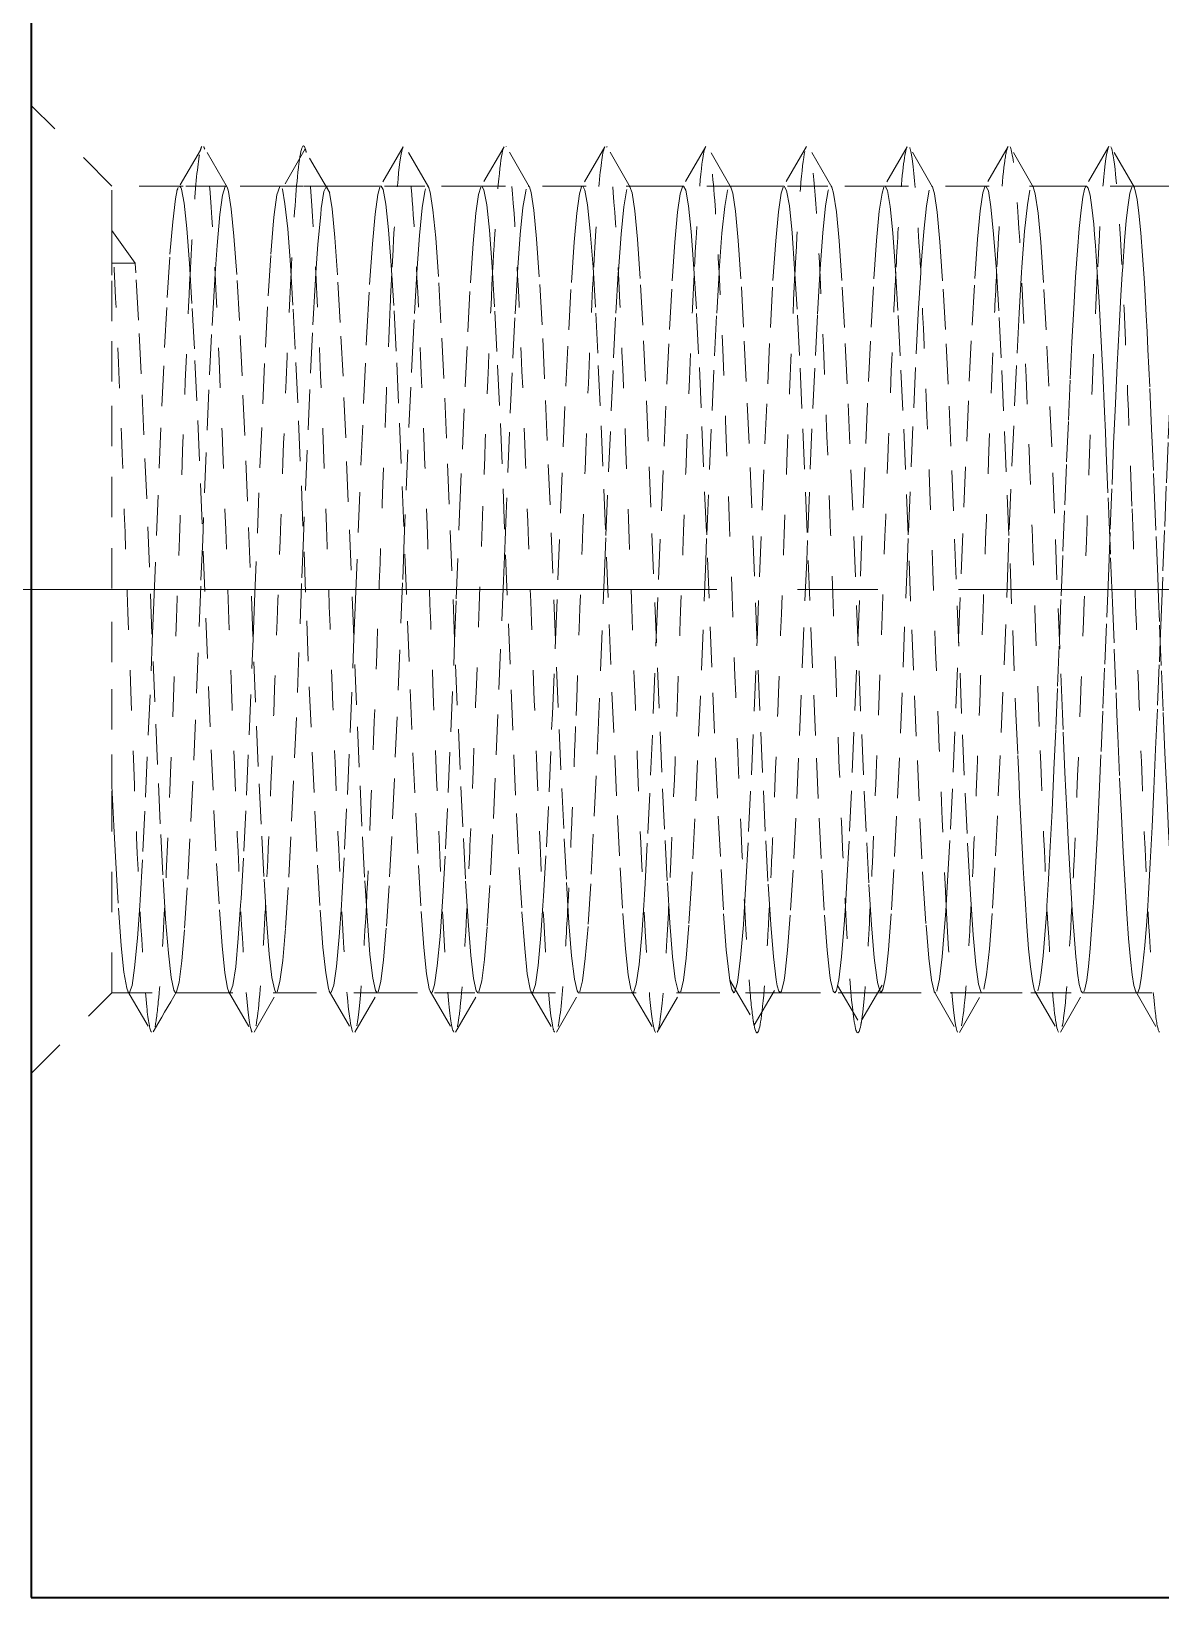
# Model space of a CAD drawing. Header units: millimetres. Extents: x -742 to 742, y -525 to 525.
# Drawn here: x -429.25 to -401.23, y -169.34 to -130.5 of the extents above; entities that cross this region are included whole.
import ezdxf

# ---------------------------------------------------------------- set-up
doc = ezdxf.new("R2010")
doc.units = ezdxf.units.MM
doc.linetypes.add('点画线', pattern=[18, 12, -2, 2, -2])
doc.linetypes.add('虚线', pattern=[2, 1, -1])
doc.layers.get('0').update_dxf_attribs({"lineweight": 35})
for name, color, linetype, lineweight in [('中心线层', 1, '点画线', 18), ('粗实线层', 7, 'Continuous', 35), ('虚线层', 6, '虚线', 18)]:
    doc.layers.add(name, color=color, linetype=linetype, lineweight=lineweight)

# ---------------------------------------------------------------- blocks, each defined once
blk = doc.blocks.new('*X9')
for p, q in [((-834.125, 60), (-834.125, -70)), ((-834.125, -70), (-784.125, -70))]:
    blk.add_line(p, q)
at = {"layer": '虚线层', "color": 7}
for p, q in [((-832.125, -35), (-834.125, -33)), ((-832.125, -35), (-834.125, -33)), ((-830.451, -35), (-832.125, -35)), ((-830.357, -35), (-832.125, -35)), ((-832.125, -36.101), (-832.125, -35)), ((-829.294, -35), (-830.357, -35)), ((-829.294, -35), (-829.299, -35)), ((-827.949, -35), (-829.294, -35)), ((-827.666, -35), (-829.294, -35)), ((-827.384, -35), (-827.666, -35)), ((-802.367, -35), (-827.384, -35)), ((-825.451, -35), (-826.801, -35)), ((-822.952, -35), (-824.3, -35)), ((-820.449, -35), (-821.798, -35)), ((-817.95, -35), (-819.301, -35)), ((-815.452, -35), (-816.801, -35)), ((-812.95, -35), (-814.298, -35)), ((-810.449, -35), (-811.801, -35)), ((-807.952, -35), (-809.301, -35)), ((-805.451, -35), (-806.798, -35)), ((-831.548, -36.91), (-832.125, -36.101)), ((-832.125, -36.91), (-832.125, -36.101)), ((-832.125, -36.91), (-832.125, -37.21)), ((-831.548, -36.91), (-832.125, -36.91)), ((-832.125, -55), (-832.125, -49.869)), ((-834.125, -57), (-832.125, -55)), ((-834.125, -57), (-832.125, -55)), ((-832.125, -55), (-831.699, -55)), ((-832.125, -55), (-816.415, -55)), ((-830.551, -55), (-829.201, -55)), ((-828.049, -55), (-826.702, -55)), ((-825.549, -55), (-824.199, -55)), ((-823.051, -55), (-821.7, -55)), ((-820.55, -55), (-819.202, -55)), ((-818.048, -55), (-816.7, -55)), ((-816.415, -55), (-815.635, -55)), ((-815.635, -55), (-814.115, -55)), ((-815.551, -55), (-814.2, -55)), ((-814.115, -55), (-813.335, -55)), ((-813.335, -55), (-786.702, -55)), ((-813.051, -55), (-811.702, -55)), ((-810.548, -55), (-809.2, -55)), ((-808.05, -55), (-806.699, -55))]:
    blk.add_line(p, q, dxfattribs=at)
for points in [[(-829.93, -34.108), (-830.469, -35.037)], [(-829.266, -35.032), (-829.85, -34.023)], [(-827.329, -34.078), (-827.911, -35.076)], [(-826.723, -35.17), (-827.305, -34.172)], [(-824.904, -34.03), (-825.488, -35.039)], [(-824.267, -35.035), (-824.851, -34.025)], [(-822.401, -34.025), (-822.984, -35.034)], [(-821.767, -35.03), (-822.35, -34.021)], [(-819.901, -34.028), (-820.484, -35.038)], [(-819.271, -35.029), (-819.854, -34.019)], [(-817.396, -34.018), (-817.98, -35.028)], [(-816.764, -35.042), (-817.347, -34.032)], [(-814.901, -34.023), (-815.484, -35.032)], [(-814.266, -35.032), (-814.85, -34.023)], [(-812.403, -34.032), (-812.986, -35.042)], [(-811.77, -35.028), (-812.354, -34.018)], [(-809.896, -34.019), (-810.48, -35.029)], [(-809.266, -35.038), (-809.85, -34.028)], [(-807.4, -34.021), (-807.984, -35.03)], [(-806.766, -35.034), (-807.35, -34.025)], [(-831.125, -46.289), (-831.087, -45.326), (-831.023, -43.666), (-830.956, -41.997), (-830.887, -40.459), (-830.818, -39.007), (-830.754, -37.764), (-830.687, -36.693), (-830.619, -35.886), (-830.549, -35.318), (-830.505, -35.098)], [(-830.494, -35.08), (-830.513, -35.112)], [(-830.505, -35.098), (-830.484, -35.037)], [(-830.451, -35), (-830.419, -35.036), (-830.402, -35.079)], [(-830.402, -35.079), (-830.334, -35.423), (-830.264, -36.054), (-830.199, -36.918), (-830.134, -38.04), (-830.066, -39.325), (-829.996, -40.811), (-829.93, -42.373), (-829.864, -44.055), (-829.798, -45.717), (-829.728, -47.406), (-829.661, -48.98), (-829.595, -50.485), (-829.53, -51.795), (-829.46, -52.945), (-829.392, -53.841), (-829.325, -54.508), (-829.262, -54.89), (-829.229, -54.978)], [(-829.316, -35.008), (-829.386, -35.224), (-829.451, -35.708), (-829.517, -36.473), (-829.565, -37.17)], [(-829.248, -35.079), (-829.27, -35.025)], [(-828.049, -55), (-828.089, -54.947), (-828.159, -54.627), (-828.227, -54.046), (-828.294, -53.187), (-828.358, -52.122), (-828.426, -50.822), (-828.495, -49.395), (-828.564, -47.8), (-828.627, -46.172), (-828.694, -44.462), (-828.763, -42.816), (-828.832, -41.185), (-828.897, -39.707), (-828.963, -38.338), (-829.031, -37.195), (-829.101, -36.244), (-829.166, -35.565), (-829.232, -35.138), (-829.248, -35.079)], [(-828.102, -35.703), (-828.034, -35.221), (-827.964, -35.008)], [(-827.905, -35.065), (-827.899, -35.081), (-827.834, -35.442), (-827.766, -36.06), (-827.696, -36.954), (-827.63, -38.049), (-827.564, -39.376), (-827.498, -40.823), (-827.428, -42.432), (-827.361, -44.069), (-827.295, -45.779), (-827.23, -47.419), (-827.16, -49.037), (-827.092, -50.497), (-827.025, -51.84), (-826.962, -52.954), (-826.892, -53.87), (-826.823, -54.512), (-826.756, -54.899), (-826.728, -54.976)], [(-826.801, -35), (-826.866, -35.136), (-826.932, -35.56), (-826.948, -35.703)], [(-826.728, -35.16), (-826.731, -35.149), (-826.801, -35), (-826.801, -35)], [(-825.549, -55), (-825.591, -54.949), (-825.658, -54.643), (-825.725, -54.051), (-825.789, -53.222), (-825.859, -52.132), (-825.927, -50.873), (-825.994, -49.408), (-826.058, -47.86), (-826.126, -46.185), (-826.195, -44.524), (-826.264, -42.829), (-826.327, -41.242), (-826.394, -39.718), (-826.463, -38.385), (-826.532, -37.204), (-826.597, -36.274), (-826.663, -35.569), (-826.728, -35.16)], [(-825.802, -38.626), (-825.734, -37.438), (-825.664, -36.434), (-825.599, -35.697), (-825.534, -35.208), (-825.483, -35.032)], [(-825.451, -35), (-825.396, -35.089), (-825.33, -35.446), (-825.264, -36.088), (-825.198, -36.963), (-825.128, -38.094), (-825.061, -39.387), (-824.995, -40.88), (-824.93, -42.446), (-824.86, -44.13), (-824.792, -45.792), (-824.725, -47.479), (-824.662, -49.05), (-824.592, -50.549), (-824.523, -51.85), (-824.456, -52.991), (-824.392, -53.876), (-824.324, -54.531), (-824.255, -54.901), (-824.225, -54.978)], [(-824.346, -35.072), (-824.363, -35.134), (-824.431, -35.54), (-824.501, -36.23), (-824.566, -37.147), (-824.567, -37.161)], [(-824.274, -35.023), (-824.297, -35), (-824.3, -35)], [(-823.052, -55), (-823.09, -54.955), (-823.155, -54.647), (-823.22, -54.077), (-823.291, -53.23), (-823.358, -52.175), (-823.425, -50.884), (-823.489, -49.463), (-823.559, -47.873), (-823.627, -46.247), (-823.694, -44.538), (-823.758, -42.89), (-823.826, -41.255), (-823.895, -39.771), (-823.964, -38.395), (-824.027, -37.243), (-824.094, -36.281), (-824.163, -35.59), (-824.233, -35.151), (-824.274, -35.023)], [(-823.502, -43.127), (-823.434, -41.526), (-823.364, -39.979), (-823.299, -38.615), (-823.234, -37.397), (-823.166, -36.426), (-823.096, -35.675), (-823.03, -35.206), (-822.979, -35.025)], [(-822.952, -35), (-822.898, -35.091), (-822.828, -35.464), (-822.761, -36.094), (-822.695, -37), (-822.63, -38.104), (-822.56, -39.439), (-822.492, -40.892), (-822.425, -42.506), (-822.362, -44.144), (-822.292, -45.854), (-822.223, -47.493), (-822.156, -49.106), (-822.092, -50.56), (-822.024, -51.895), (-821.955, -52.999), (-821.887, -53.905), (-821.823, -54.536), (-821.756, -54.909), (-821.728, -54.978)], [(-821.849, -35.075), (-821.863, -35.124), (-821.933, -35.535), (-821.997, -36.2), (-822.063, -37.139), (-822.065, -37.173)], [(-821.77, -35.024), (-821.794, -35), (-821.798, -35)], [(-820.55, -55), (-820.586, -54.956), (-820.652, -54.663), (-820.723, -54.083), (-820.79, -53.265), (-820.855, -52.185), (-820.92, -50.933), (-820.991, -49.475), (-821.058, -47.932), (-821.125, -46.26), (-821.189, -44.6), (-821.259, -42.903), (-821.327, -41.313), (-821.394, -39.783), (-821.458, -38.442), (-821.526, -37.251), (-821.595, -36.311), (-821.664, -35.595), (-821.727, -35.162), (-821.77, -35.024)], [(-821.125, -46.252), (-821.064, -44.766), (-820.999, -43.113), (-820.934, -41.467), (-820.866, -39.966), (-820.796, -38.568), (-820.73, -37.388), (-820.664, -36.395), (-820.598, -35.67), (-820.528, -35.193), (-820.476, -35.024)], [(-820.449, -35), (-820.395, -35.099), (-820.33, -35.468), (-820.26, -36.123), (-820.192, -37.008), (-820.125, -38.149), (-820.062, -39.45), (-819.992, -40.949), (-819.923, -42.519), (-819.856, -44.206), (-819.792, -45.868), (-819.724, -47.553), (-819.655, -49.119), (-819.587, -50.611), (-819.523, -51.905), (-819.456, -53.036), (-819.387, -53.911), (-819.318, -54.554), (-819.254, -54.911), (-819.225, -54.983)], [(-819.353, -35.083), (-819.364, -35.121), (-819.427, -35.515), (-819.494, -36.194), (-819.563, -37.1), (-819.567, -37.157)], [(-819.277, -35.017), (-819.295, -35.001), (-819.301, -35)], [(-818.048, -55), (-818.084, -54.962), (-818.155, -54.667), (-818.221, -54.109), (-818.286, -53.272), (-818.352, -52.228), (-818.423, -50.945), (-818.49, -49.531), (-818.555, -47.945), (-818.62, -46.322), (-818.691, -44.613), (-818.758, -42.964), (-818.825, -41.325), (-818.889, -39.836), (-818.959, -38.452), (-819.027, -37.291), (-819.094, -36.318), (-819.158, -35.616), (-819.226, -35.165), (-819.277, -35.017)], [(-818.625, -46.203), (-818.566, -44.752), (-818.496, -43.052), (-818.43, -41.454), (-818.364, -39.913), (-818.298, -38.557), (-818.228, -37.348), (-818.161, -36.388), (-818.095, -35.648), (-818.03, -35.19), (-817.974, -35.018)], [(-817.95, -35), (-817.892, -35.101), (-817.825, -35.487), (-817.762, -36.129), (-817.692, -37.045), (-817.623, -38.159), (-817.556, -39.502), (-817.492, -40.961), (-817.424, -42.579), (-817.355, -44.219), (-817.287, -45.929), (-817.223, -47.566), (-817.156, -49.175), (-817.087, -50.623), (-817.018, -51.949), (-816.954, -53.045), (-816.887, -53.939), (-816.819, -54.558), (-816.797, -54.702)], [(-816.852, -35.092), (-816.858, -35.112), (-816.926, -35.511), (-816.995, -36.165), (-817.063, -37.092), (-817.068, -37.156)], [(-816.771, -35.029), (-816.794, -35.001), (-816.801, -35)], [(-815.625, -54.83), (-815.651, -54.682), (-815.717, -54.115), (-815.784, -53.307), (-815.855, -52.237), (-815.921, -50.994), (-815.986, -49.543), (-816.052, -48.004), (-816.123, -46.335), (-816.19, -44.675), (-816.255, -42.977), (-816.32, -41.383), (-816.391, -39.847), (-816.458, -38.499), (-816.525, -37.299), (-816.589, -36.349), (-816.659, -35.621), (-816.727, -35.176), (-816.771, -35.029)], [(-816.125, -46.277), (-816.064, -44.69), (-815.998, -43.038), (-815.928, -41.396), (-815.861, -39.901), (-815.795, -38.51), (-815.73, -37.339), (-815.66, -36.356), (-815.592, -35.643), (-815.525, -35.179), (-815.48, -35.025)], [(-815.453, -35), (-815.392, -35.11), (-815.323, -35.491), (-815.256, -36.158), (-815.192, -37.054), (-815.124, -38.204), (-815.055, -39.513), (-814.987, -41.018), (-814.923, -42.592), (-814.856, -44.281), (-814.787, -45.943), (-814.718, -47.626), (-814.654, -49.188), (-814.587, -50.674), (-814.519, -51.959), (-814.449, -53.081), (-814.384, -53.945), (-814.319, -54.576), (-814.302, -54.686)], [(-814.355, -35.097), (-814.359, -35.11), (-814.427, -35.492), (-814.494, -36.158), (-814.558, -37.054), (-814.566, -37.176)], [(-814.27, -35.025), (-814.289, -35.003), (-814.298, -35)], [(-813.148, -54.686), (-813.216, -54.14), (-813.286, -53.315), (-813.351, -52.28), (-813.417, -51.005), (-813.484, -49.598), (-813.555, -48.018), (-813.62, -46.397), (-813.686, -44.689), (-813.752, -43.038), (-813.823, -41.396), (-813.89, -39.901), (-813.955, -38.509), (-814.02, -37.339), (-814.091, -36.356), (-814.158, -35.643), (-814.225, -35.179), (-814.27, -35.025)], [(-813.625, -46.277), (-813.561, -44.676), (-813.495, -42.978), (-813.43, -41.384), (-813.36, -39.848), (-813.292, -38.5), (-813.225, -37.3), (-813.162, -36.349), (-813.092, -35.621), (-813.023, -35.176), (-812.979, -35.029)], [(-812.95, -35), (-812.892, -35.112), (-812.824, -35.511), (-812.755, -36.164), (-812.687, -37.091), (-812.623, -38.214), (-812.556, -39.565), (-812.487, -41.03), (-812.418, -42.652), (-812.354, -44.295), (-812.287, -46.005), (-812.219, -47.639), (-812.149, -49.244), (-812.084, -50.685), (-812.019, -52.004), (-812.002, -52.29)], [(-811.858, -35.101), (-811.925, -35.487), (-811.989, -36.129), (-812.059, -37.046), (-812.066, -37.156)], [(-811.776, -35.018), (-811.791, -35.003), (-811.801, -35)], [(-810.848, -52.29), (-810.916, -51.055), (-810.986, -49.61), (-811.051, -48.077), (-811.117, -46.41), (-811.184, -44.751), (-811.255, -43.051), (-811.32, -41.454), (-811.386, -39.912), (-811.452, -38.557), (-811.523, -37.348), (-811.59, -36.387), (-811.655, -35.647), (-811.72, -35.19), (-811.776, -35.018)], [(-811.125, -46.202), (-811.06, -44.614), (-810.992, -42.965), (-810.925, -41.326), (-810.862, -39.836), (-810.792, -38.453), (-810.723, -37.291), (-810.656, -36.319), (-810.592, -35.616), (-810.524, -35.165), (-810.473, -35.017)], [(-810.449, -35), (-810.387, -35.121), (-810.323, -35.515), (-810.256, -36.194), (-810.187, -37.1), (-810.118, -38.26), (-810.054, -39.577), (-809.987, -41.088), (-809.919, -42.666), (-809.849, -44.357), (-809.784, -46.019), (-809.719, -47.699), (-809.702, -48.09)], [(-809.355, -35.099), (-809.42, -35.468), (-809.491, -36.123), (-809.558, -37.008), (-809.567, -37.144)], [(-809.274, -35.024), (-809.29, -35.005), (-809.301, -35)], [(-808.548, -48.09), (-808.616, -46.472), (-808.686, -44.765), (-808.751, -43.112), (-808.817, -41.466), (-808.884, -39.966), (-808.955, -38.567), (-809.02, -37.388), (-809.086, -36.394), (-809.152, -35.67), (-809.223, -35.193), (-809.274, -35.024)], [(-808.625, -46.25), (-808.583, -45.158), (-808.54, -44.053), (-808.492, -42.904), (-808.446, -41.837), (-808.401, -40.809), (-808.356, -39.783), (-808.314, -38.873), (-808.271, -38.038), (-808.224, -37.252), (-808.178, -36.601), (-808.133, -36.053), (-808.087, -35.595), (-808.044, -35.277), (-808.002, -35.079), (-807.98, -35.024)], [(-807.952, -35), (-807.91, -35.052), (-807.864, -35.224), (-807.818, -35.535), (-807.775, -35.949), (-807.754, -36.2), (-807.733, -36.474), (-807.687, -37.138), (-807.642, -37.869), (-807.597, -38.686), (-807.549, -39.629), (-807.506, -40.593), (-807.484, -41.1), (-807.463, -41.611), (-807.419, -42.727), (-807.402, -43.126)], [(-806.829, -35.031), (-806.875, -35.179), (-806.923, -35.464), (-806.968, -35.855), (-807.011, -36.358), (-807.055, -37), (-807.066, -37.173)], [(-806.771, -35.025), (-806.786, -35.005), (-806.798, -35)], [(-806.248, -43.126), (-806.293, -42.053), (-806.316, -41.525), (-806.339, -41.016), (-806.386, -39.978), (-806.429, -39.054), (-806.451, -38.615), (-806.472, -38.202), (-806.517, -37.397), (-806.561, -36.726), (-806.607, -36.157), (-806.655, -35.675), (-806.699, -35.333), (-806.742, -35.11), (-806.771, -35.025)], [(-806.125, -46.284), (-806.101, -45.701), (-806.056, -44.539), (-806.014, -43.438), (-805.971, -42.357), (-805.924, -41.256), (-805.878, -40.255), (-805.833, -39.312), (-805.787, -38.396), (-805.744, -37.607), (-805.702, -36.909), (-805.656, -36.281), (-805.61, -35.794), (-805.564, -35.419), (-805.518, -35.151), (-805.477, -35.023)], [(-828.625, -46.23), (-828.587, -45.312), (-828.518, -43.605), (-828.454, -41.984), (-828.387, -40.403), (-828.319, -38.996), (-828.249, -37.721), (-828.184, -36.686), (-828.119, -35.861), (-828.102, -35.703)], [(-826.948, -35.703), (-827.016, -36.441), (-827.067, -37.151)], [(-832.125, -36.101), (-832.125, -37.353), (-832.125, -38.843), (-832.125, -40.447), (-832.125, -42.213), (-832.125, -43.977), (-832.125, -45.805), (-832.125, -47.473), (-832.125, -49.097), (-832.125, -49.869)], [(-830.552, -55), (-830.594, -54.941), (-830.658, -54.623), (-830.726, -54.019), (-830.795, -53.179), (-830.864, -52.079), (-830.927, -50.811), (-830.994, -49.339), (-831.063, -47.787), (-831.133, -46.11), (-831.197, -44.449), (-831.263, -42.755), (-831.331, -41.172), (-831.401, -39.654), (-831.466, -38.328), (-831.532, -37.156), (-831.548, -36.91)], [(-829.565, -37.17), (-829.584, -37.456), (-829.655, -38.685), (-829.721, -40.056), (-829.786, -41.61), (-829.852, -43.215), (-829.875, -43.772)], [(-827.067, -37.151), (-827.086, -37.447), (-827.151, -38.637), (-827.217, -40.045), (-827.284, -41.552), (-827.355, -43.201), (-827.375, -43.712)], [(-824.567, -37.161), (-824.632, -38.317), (-824.648, -38.626)], [(-822.065, -37.173), (-822.131, -38.271), (-822.201, -39.629), (-822.266, -41.101), (-822.332, -42.727), (-822.348, -43.127)], [(-819.567, -37.157), (-819.633, -38.26), (-819.697, -39.577), (-819.763, -41.088), (-819.831, -42.667), (-819.875, -43.726)], [(-817.068, -37.156), (-817.127, -38.215), (-817.194, -39.566), (-817.263, -41.031), (-817.332, -42.653), (-817.375, -43.738)], [(-814.566, -37.176), (-814.626, -38.205), (-814.695, -39.514), (-814.764, -41.018), (-814.827, -42.593), (-814.875, -43.792)], [(-812.066, -37.156), (-812.127, -38.159), (-812.194, -39.502), (-812.258, -40.962), (-812.326, -42.58), (-812.375, -43.738)], [(-809.567, -37.144), (-809.625, -38.149), (-809.689, -39.451), (-809.759, -40.949), (-809.827, -42.519), (-809.876, -43.727)], [(-807.066, -37.173), (-807.098, -37.712), (-807.142, -38.512), (-807.191, -39.439), (-807.236, -40.391), (-807.28, -41.399), (-807.325, -42.506), (-807.367, -43.591), (-807.375, -43.792)], [(-826.125, -46.222), (-826.087, -45.25), (-826.019, -43.591), (-825.949, -41.925), (-825.884, -40.391), (-825.819, -38.946), (-825.802, -38.626)], [(-824.648, -38.626), (-824.716, -39.991), (-824.786, -41.539), (-824.851, -43.14), (-824.875, -43.759)], [(-823.625, -46.286), (-823.584, -45.236), (-823.519, -43.529), (-823.502, -43.127)], [(-822.348, -43.127), (-822.375, -43.789)], [(-807.402, -43.126), (-807.357, -44.222), (-807.334, -44.779), (-807.312, -45.328), (-807.264, -46.486), (-807.221, -47.569), (-807.199, -48.103), (-807.178, -48.62), (-807.134, -49.678), (-807.089, -50.625), (-807.044, -51.504), (-806.996, -52.341), (-806.951, -53.046), (-806.909, -53.653), (-806.864, -54.176), (-806.821, -54.559), (-806.776, -54.825), (-806.728, -54.975), (-806.723, -54.982)], [(-805.552, -55), (-805.563, -54.996), (-805.606, -54.901), (-805.648, -54.685), (-805.694, -54.331), (-805.74, -53.877), (-805.786, -53.314), (-805.832, -52.613), (-805.875, -51.85), (-805.897, -51.433), (-805.918, -51.004), (-805.963, -50.035), (-806.008, -49.05), (-806.054, -48.016), (-806.101, -46.889), (-806.144, -45.793), (-806.166, -45.236), (-806.187, -44.687), (-806.232, -43.529), (-806.248, -43.126)], [(-829.875, -43.772), (-829.923, -44.918), (-829.99, -46.575), (-830.055, -48.235), (-830.12, -49.757), (-830.191, -51.186), (-830.258, -52.402), (-830.325, -53.44), (-830.389, -54.212), (-830.459, -54.74), (-830.524, -54.976)], [(-827.375, -43.712), (-827.421, -44.856), (-827.486, -46.562), (-827.552, -48.176), (-827.623, -49.745), (-827.69, -51.138), (-827.755, -52.393), (-827.82, -53.406), (-827.891, -54.206), (-827.958, -54.726), (-828.024, -54.978)], [(-824.875, -43.759), (-824.917, -44.842), (-824.984, -46.5), (-825.055, -48.163), (-825.121, -49.691), (-825.186, -51.127), (-825.252, -52.351), (-825.323, -53.399), (-825.39, -54.182), (-825.455, -54.723), (-825.52, -54.976), (-825.521, -54.977)], [(-822.375, -43.789), (-822.416, -44.78), (-822.486, -46.486), (-822.551, -48.104), (-822.617, -49.679), (-822.684, -51.078), (-822.755, -52.342), (-822.82, -53.365), (-822.886, -54.177), (-822.952, -54.708), (-823.023, -54.975)], [(-819.875, -43.726), (-819.901, -44.357), (-819.966, -46.019), (-820.032, -47.7), (-820.048, -48.091)], [(-817.375, -43.738), (-817.397, -44.296), (-817.463, -46.006), (-817.531, -47.64), (-817.601, -49.245), (-817.666, -50.686), (-817.732, -52.005), (-817.748, -52.29)], [(-814.875, -43.792), (-814.894, -44.282), (-814.963, -45.944), (-815.032, -47.626), (-815.097, -49.188), (-815.163, -50.675), (-815.231, -51.96), (-815.301, -53.082), (-815.366, -53.946), (-815.432, -54.576), (-815.448, -54.686)], [(-812.375, -43.738), (-812.395, -44.22), (-812.464, -45.93), (-812.527, -47.567), (-812.594, -49.176), (-812.663, -50.623), (-812.732, -51.95), (-812.797, -53.045), (-812.863, -53.939), (-812.931, -54.558), (-812.953, -54.702)], [(-809.876, -43.727), (-809.894, -44.206), (-809.958, -45.869), (-810.026, -47.553), (-810.095, -49.119), (-810.164, -50.612), (-810.227, -51.905), (-810.294, -53.037), (-810.363, -53.911), (-810.433, -54.554), (-810.497, -54.911)], [(-807.375, -43.792), (-807.411, -44.693), (-807.459, -45.855), (-807.504, -46.95), (-807.549, -48.021), (-807.594, -49.107), (-807.636, -50.089), (-807.679, -51.008), (-807.726, -51.895), (-807.772, -52.653), (-807.818, -53.317), (-807.863, -53.905), (-807.906, -54.353), (-807.948, -54.687), (-807.994, -54.91), (-808.022, -54.978)], [(-818.902, -52.29), (-818.834, -51.056), (-818.764, -49.611), (-818.699, -48.077), (-818.634, -46.411), (-818.625, -46.203)], [(-811.436, -52.838), (-811.398, -52.228), (-811.328, -50.945), (-811.261, -49.531), (-811.195, -47.946), (-811.13, -46.322), (-811.125, -46.202)], [(-831.433, -52.849), (-831.423, -52.702), (-831.356, -51.502), (-831.292, -50.154), (-831.224, -48.618), (-831.155, -47.024), (-831.125, -46.289)], [(-828.935, -52.827), (-828.924, -52.662), (-828.855, -51.492), (-828.787, -50.101), (-828.723, -48.606), (-828.656, -46.963), (-828.625, -46.23)], [(-826.434, -52.837), (-826.423, -52.653), (-826.356, -51.444), (-826.287, -50.089), (-826.218, -48.548), (-826.154, -46.95), (-826.125, -46.222)], [(-823.934, -52.864), (-823.918, -52.613), (-823.854, -51.434), (-823.787, -50.035), (-823.719, -48.535), (-823.649, -46.889), (-823.625, -46.286)], [(-821.202, -48.091), (-821.134, -46.473), (-821.125, -46.252)], [(-816.433, -52.852), (-816.399, -52.28), (-816.334, -51.006), (-816.266, -49.598), (-816.196, -48.018), (-816.13, -46.397), (-816.125, -46.277)], [(-813.934, -52.855), (-813.896, -52.238), (-813.83, -50.995), (-813.764, -49.543), (-813.698, -48.005), (-813.628, -46.336), (-813.625, -46.277)], [(-808.933, -52.843), (-808.895, -52.185), (-808.852, -51.373), (-808.808, -50.483), (-808.76, -49.476), (-808.714, -48.461), (-808.67, -47.404), (-808.625, -46.261), (-808.625, -46.25)], [(-806.433, -52.845), (-806.414, -52.553), (-806.37, -51.783), (-806.325, -50.884), (-806.283, -49.955), (-806.24, -48.966), (-806.192, -47.874), (-806.146, -46.798), (-806.125, -46.284)], [(-821.434, -52.837), (-821.419, -52.604), (-821.349, -51.386), (-821.284, -50.023), (-821.219, -48.476), (-821.202, -48.091)], [(-820.048, -48.091), (-820.116, -49.623), (-820.186, -51.067), (-820.251, -52.3), (-820.317, -53.358), (-820.384, -54.152), (-820.455, -54.705), (-820.521, -54.97), (-820.524, -54.977)], [(-809.702, -48.09), (-809.657, -49.121), (-809.634, -49.623), (-809.612, -50.102), (-809.564, -51.066), (-809.521, -51.907), (-809.499, -52.299), (-809.478, -52.663), (-809.434, -53.357), (-809.389, -53.913), (-809.344, -54.359), (-809.296, -54.704), (-809.251, -54.912), (-809.226, -54.977)], [(-808.05, -55), (-808.086, -54.963), (-808.132, -54.795), (-808.175, -54.513), (-808.197, -54.326), (-808.218, -54.114), (-808.263, -53.574), (-808.308, -52.954), (-808.354, -52.236), (-808.401, -51.386), (-808.444, -50.497), (-808.466, -50.023), (-808.487, -49.541), (-808.532, -48.476), (-808.548, -48.09)], [(-832.125, -49.869), (-832.077, -50.861), (-832.028, -51.784), (-831.961, -52.908), (-831.895, -53.835), (-831.83, -54.489), (-831.76, -54.888), (-831.723, -54.981)], [(-818.935, -52.827), (-818.919, -52.563), (-818.902, -52.29)], [(-817.748, -52.29), (-817.816, -53.323), (-817.886, -54.146), (-817.951, -54.689), (-818.017, -54.969), (-818.02, -54.976)], [(-812.002, -52.29), (-811.934, -53.323), (-811.864, -54.146), (-811.799, -54.689), (-811.734, -54.969), (-811.73, -54.976)], [(-810.548, -55), (-810.563, -54.993), (-810.631, -54.792), (-810.701, -54.303), (-810.766, -53.567), (-810.832, -52.563), (-810.848, -52.29)], [(-831.692, -54.999), (-831.625, -54.824), (-831.562, -54.38), (-831.492, -53.652), (-831.433, -52.849)], [(-829.192, -54.998), (-829.123, -54.822), (-829.056, -54.358), (-828.992, -53.645), (-828.935, -52.827)], [(-826.692, -54.997), (-826.624, -54.81), (-826.555, -54.353), (-826.487, -53.614), (-826.434, -52.837)], [(-824.187, -54.996), (-824.123, -54.807), (-824.056, -54.331), (-823.987, -53.607), (-823.934, -52.864)], [(-821.687, -54.995), (-821.618, -54.795), (-821.554, -54.326), (-821.487, -53.575), (-821.434, -52.837)], [(-819.187, -54.993), (-819.119, -54.792), (-819.049, -54.304), (-818.984, -53.568), (-818.935, -52.827)], [(-816.602, -54.686), (-816.534, -54.14), (-816.464, -53.315), (-816.433, -52.852)], [(-814.126, -54.83), (-814.099, -54.683), (-814.034, -54.115), (-813.966, -53.308), (-813.934, -52.855)], [(-811.666, -54.962), (-811.596, -54.667), (-811.53, -54.109), (-811.464, -53.273), (-811.452, -53.085)], [(-811.452, -53.085), (-811.436, -52.838)], [(-809.164, -54.956), (-809.121, -54.792), (-809.076, -54.508), (-809.028, -54.083), (-808.983, -53.566), (-808.939, -52.944), (-808.933, -52.843)], [(-806.683, -54.992), (-806.639, -54.888), (-806.595, -54.647), (-806.552, -54.297), (-806.508, -53.834), (-806.46, -53.23), (-806.433, -52.845)], [(-816.803, -54.691), (-816.221, -55.677)], [(-816.797, -54.702), (-816.749, -54.919), (-816.699, -55)], [(-816.699, -55), (-816.684, -54.992), (-816.619, -54.779), (-816.602, -54.686)], [(-815.448, -54.686), (-815.516, -54.964), (-815.551, -55)], [(-814.302, -54.686), (-814.234, -54.964), (-814.199, -55)], [(-813.529, -55.677), (-812.947, -54.691)], [(-813.051, -55), (-813.066, -54.992), (-813.132, -54.779), (-813.148, -54.686)], [(-812.953, -54.702), (-813.001, -54.919), (-813.051, -55)], [(-831.731, -54.967), (-831.147, -55.979)], [(-831.1, -55.973), (-830.961, -55.731), (-830.89, -55.607), (-830.818, -55.481), (-830.668, -55.225), (-830.516, -54.963)], [(-829.233, -54.971), (-828.649, -55.979)], [(-829.229, -54.978), (-829.201, -55)], [(-828.601, -55.977), (-828.018, -54.968)], [(-826.734, -54.966), (-826.15, -55.975)], [(-826.728, -54.976), (-826.702, -55)], [(-826.101, -55.979), (-825.517, -54.971)], [(-824.232, -54.965), (-823.649, -55.975)], [(-824.225, -54.978), (-824.199, -55)], [(-823.604, -55.98), (-823.02, -54.97)], [(-821.733, -54.969), (-821.149, -55.978)], [(-821.728, -54.978), (-821.7, -55)], [(-821.101, -55.975), (-820.517, -54.965)], [(-819.229, -54.976), (-818.646, -55.985)], [(-818.6, -55.978), (-818.016, -54.969)], [(-816.2, -55.804), (-815.618, -54.818)], [(-815.551, -55), (-815.586, -54.963), (-815.625, -54.83)], [(-814.199, -55), (-814.164, -54.963), (-814.157, -54.944)], [(-814.157, -54.944), (-814.126, -54.83)], [(-814.133, -54.818), (-813.551, -55.804)], [(-811.734, -54.969), (-811.15, -55.978)], [(-811.73, -54.976), (-811.702, -55)], [(-811.105, -55.985), (-810.521, -54.976)], [(-809.233, -54.965), (-808.65, -55.975)], [(-809.226, -54.977), (-809.209, -54.998), (-809.2, -55)], [(-808.601, -55.978), (-808.018, -54.969)], [(-806.73, -54.97), (-806.146, -55.98)]]:
    blk.add_lwpolyline(points, dxfattribs=at)
for points in [[(-829.897, -34.02), (-829.908, -34.037), (-829.919, -34.066), (-829.93, -34.108)], [(-829.825, -34.087), (-829.833, -34.058), (-829.842, -34.037), (-829.85, -34.023)], [(-827.329, -34.078), (-827.394, -33.871), (-827.46, -34.104), (-827.525, -34.773)], [(-827.305, -34.172), (-827.313, -34.134), (-827.321, -34.103), (-827.329, -34.078)], [(-829.955, -34.225), (-829.961, -34.258), (-829.967, -34.293), (-829.972, -34.332)], [(-827.525, -34.773), (-827.578, -35.312), (-827.631, -36.125), (-827.683, -37.141)], [(-825.184, -37.156), (-825.198, -37.419), (-825.212, -37.697), (-825.225, -37.989)], [(-822.684, -37.155), (-822.764, -38.715), (-822.845, -40.746), (-822.925, -42.939)], [(-820.625, -48.4), (-820.689, -50.085), (-820.753, -51.616), (-820.817, -52.85)], [(-825.815, -52.831), (-825.906, -54.596), (-825.997, -55.714), (-826.088, -55.951)], [(-818.325, -53.019), (-818.407, -54.574), (-818.489, -55.581), (-818.57, -55.895)], [(-818.315, -52.825), (-818.318, -52.891), (-818.322, -52.955), (-818.325, -53.019)], [(-815.816, -52.837), (-815.885, -54.187), (-815.955, -55.172), (-816.025, -55.655)], [(-811.15, -55.978), (-811.242, -55.814), (-811.333, -54.76), (-811.425, -53.019)], [(-813.481, -55.286), (-813.497, -55.442), (-813.513, -55.572), (-813.529, -55.677)], [(-816.2, -55.804), (-816.207, -55.767), (-816.214, -55.725), (-816.221, -55.677)], [(-816.025, -55.655), (-816.083, -56.056), (-816.141, -56.101), (-816.2, -55.804)], [(-813.551, -55.804), (-813.609, -56.101), (-813.667, -56.056), (-813.725, -55.654)], [(-813.529, -55.677), (-813.536, -55.725), (-813.543, -55.767), (-813.551, -55.804)]]:
    blk.add_open_spline(points, degree=3, dxfattribs=at)
for points, knots in [([(-828.649, -55.979), (-828.658, -55.965), (-828.667, -55.943), (-828.771, -55.58), (-828.867, -54.269), (-829.058, -50.279), (-829.154, -47.659), (-829.346, -42.34), (-829.442, -39.72), (-829.633, -35.731), (-829.729, -34.42), (-829.825, -34.087)], [0, 0, 0, 0, 240.158973, 240.158973, 2910.523793, 2910.523793, 5580.888613, 5580.888613, 8251.253433, 8251.253433, 10921.618253, 10921.618253, 10921.618253, 10921.618253]), ([(-826.15, -55.975), (-826.225, -55.839), (-826.3, -55.12), (-826.471, -52.336), (-826.567, -49.994), (-826.758, -44.804), (-826.854, -42.031), (-827.046, -37.37), (-827.142, -35.551), (-827.26, -34.439), (-827.283, -34.28), (-827.305, -34.172)], [0, 0, 0, 0, 2127.390753, 2127.390753, 4849.923451, 4849.923451, 7572.456149, 7572.456149, 10294.988848, 10294.988848, 10933.839266, 10933.839266, 10933.839266, 10933.839266]), ([(-824.904, -34.03), (-824.915, -34.052), (-824.927, -34.087), (-825.02, -34.493), (-825.102, -35.563), (-825.184, -37.156)], [0, 0, 0, 0, 599.974733, 599.974733, 5047.31753, 5047.31753, 5047.31753, 5047.31753]), ([(-823.649, -55.975), (-823.695, -55.898), (-823.742, -55.604), (-823.883, -54.039), (-823.979, -52.09), (-824.171, -47.277), (-824.267, -44.484), (-824.458, -39.377), (-824.554, -37.137), (-824.717, -34.72), (-824.784, -34.143), (-824.85, -34.025)], [0, 0, 0, 0, 1253.499581, 1253.499581, 3857.47682, 3857.47682, 6461.454059, 6461.454059, 9065.431298, 9065.431298, 10879.384935, 10879.384935, 10879.384935, 10879.384935]), ([(-822.422, -34.08), (-822.494, -34.317), (-822.566, -35.086), (-822.653, -36.572), (-822.669, -36.855), (-822.684, -37.155)], [0, 0, 0, 0, 4140.843286, 4140.843286, 5032.5171, 5032.5171, 5032.5171, 5032.5171]), ([(-821.149, -55.978), (-821.166, -55.951), (-821.183, -55.893), (-821.296, -55.307), (-821.392, -53.843), (-821.583, -49.64), (-821.679, -46.963), (-821.871, -41.655), (-821.967, -39.102), (-822.158, -35.341), (-822.254, -34.189), (-822.35, -34.022), (-822.35, -34.022), (-822.35, -34.021)], [0, 0, 0, 0, 540.206135, 540.206135, 3596.199613, 3596.199613, 6652.19309, 6652.19309, 9708.186567, 9708.186567, 12764.180045, 12764.180045, 12766.141118, 12766.141118, 12766.141118, 12766.141118]), ([(-819.901, -34.028), (-819.951, -34.117), (-820, -34.459), (-820.094, -35.571), (-820.139, -36.284), (-820.183, -37.14)], [0, 0, 0, 0, 2653.624313, 2653.624313, 5016.622829, 5016.622829, 5016.622829, 5016.622829]), ([(-818.646, -55.984), (-818.731, -55.858), (-818.815, -54.975), (-818.996, -51.78), (-819.092, -49.347), (-819.283, -44.094), (-819.379, -41.351), (-819.571, -36.86), (-819.667, -35.179), (-819.793, -34.201), (-819.824, -34.062), (-819.854, -34.019)], [0, 0, 0, 0, 2281.655737, 2281.655737, 4860.513681, 4860.513681, 7439.371624, 7439.371624, 10018.229567, 10018.229567, 10838.836674, 10838.836674, 10838.836674, 10838.836674]), ([(-817.396, -34.018), (-817.418, -34.049), (-817.441, -34.131), (-817.537, -34.712), (-817.61, -35.729), (-817.684, -37.157)], [0, 0, 0, 0, 1152.211784, 1152.211784, 5000.666715, 5000.666715, 5000.666715, 5000.666715]), ([(-816.221, -55.677), (-816.252, -55.477), (-816.282, -55.185), (-816.408, -53.594), (-816.504, -51.522), (-816.696, -46.576), (-816.792, -43.776), (-816.983, -38.772), (-817.079, -36.642), (-817.233, -34.593), (-817.29, -34.144), (-817.347, -34.032)], [0, 0, 0, 0, 874.735985, 874.735985, 3627.915037, 3627.915037, 6381.094088, 6381.094088, 9134.27314, 9134.27314, 10782.918953, 10782.918953, 10782.918953, 10782.918953]), ([(-814.939, -34.144), (-815.014, -34.478), (-815.088, -35.381), (-815.17, -36.883), (-815.177, -37.02), (-815.184, -37.161)], [0, 0, 0, 0, 4542.777453, 4542.777453, 4985.687581, 4985.687581, 4985.687581, 4985.687581]), ([(-813.725, -55.654), (-813.821, -54.992), (-813.917, -53.382), (-814.108, -48.983), (-814.204, -46.259), (-814.396, -40.983), (-814.492, -38.507), (-814.675, -35.147), (-814.762, -34.183), (-814.849, -34.024)], [0, 0, 0, 0, 2254.329124, 2254.329124, 4508.658249, 4508.658249, 6762.987373, 6762.987373, 8815.8406, 8815.8406, 8815.8406, 8815.8406]), ([(-812.403, -34.032), (-812.46, -34.144), (-812.518, -34.594), (-812.611, -35.84), (-812.647, -36.439), (-812.683, -37.131)], [0, 0, 0, 0, 3058.597363, 3058.597363, 4969.944201, 4969.944201, 4969.944201, 4969.944201]), ([(-811.425, -53.019), (-811.521, -51.196), (-811.617, -48.682), (-811.808, -43.388), (-811.904, -40.686), (-812.096, -36.383), (-812.192, -34.845), (-812.31, -34.131), (-812.332, -34.049), (-812.354, -34.018)], [0, 0, 0, 0, 2730.235999, 2730.235999, 5460.471997, 5460.471997, 8190.707996, 8190.707996, 8820.604315, 8820.604315, 8820.604315, 8820.604315]), ([(-809.896, -34.019), (-809.927, -34.062), (-809.957, -34.201), (-810.053, -34.942), (-810.118, -35.881), (-810.183, -37.137)], [0, 0, 0, 0, 1579.272096, 1579.272096, 4953.980954, 4953.980954, 4953.980954, 4953.980954]), ([(-809.125, -48.399), (-809.221, -45.866), (-809.317, -43.071), (-809.508, -38.191), (-809.604, -36.179), (-809.75, -34.458), (-809.8, -34.117), (-809.85, -34.028)], [0, 0, 0, 0, 2737.886665, 2737.886665, 5475.77333, 5475.77333, 6898.572718, 6898.572718, 6898.572718, 6898.572718]), ([(-807.4, -34.021), (-807.4, -34.022), (-807.4, -34.022), (-807.495, -34.187), (-807.59, -35.321), (-807.685, -37.172)], [0, 0, 0, 0, 3.677957, 3.677957, 4938.014378, 4938.014378, 4938.014378, 4938.014378]), ([(-806.825, -42.939), (-806.921, -40.323), (-807.017, -37.938), (-807.192, -34.966), (-807.27, -34.17), (-807.349, -34.025)], [0, 0, 0, 0, 2708.158203, 2708.158203, 4938.632802, 4938.632802, 4938.632802, 4938.632802]), ([(-829.972, -34.332), (-830.019, -34.644), (-830.066, -35.173), (-830.137, -36.277), (-830.161, -36.701), (-830.185, -37.168)], [0, 0, 0, 0, 3355.230437, 3355.230437, 5078.4631, 5078.4631, 5078.4631, 5078.4631]), ([(-831.147, -55.979), (-831.186, -55.921), (-831.224, -55.712), (-831.358, -54.449), (-831.454, -52.629), (-831.646, -47.968), (-831.742, -45.195), (-831.933, -40.005), (-832.029, -37.666), (-832.125, -36.101)], [0, 0, 0, 0, 1058.346399, 1058.346399, 3692.128525, 3692.128525, 6325.910652, 6325.910652, 8959.692779, 8959.692779, 8959.692779, 8959.692779]), ([(-830.185, -37.168), (-830.256, -38.563), (-830.328, -40.335), (-830.496, -44.841), (-830.592, -47.625), (-830.731, -51.058), (-830.774, -52.024), (-830.817, -52.854)], [0, 0, 0, 0, 2410.38529, 2410.38529, 5626.515912, 5626.515912, 7069.786097, 7069.786097, 7069.786097, 7069.786097]), ([(-827.683, -37.141), (-827.726, -37.972), (-827.77, -38.94), (-827.908, -42.376), (-828.004, -45.16), (-828.172, -49.666), (-828.244, -51.436), (-828.316, -52.831)], [0, 0, 0, 0, 1441.829645, 1441.829645, 4645.690642, 4645.690642, 7045.937472, 7045.937472, 7045.937472, 7045.937472]), ([(-820.183, -37.14), (-820.235, -38.134), (-820.286, -39.321), (-820.433, -43.072), (-820.529, -45.867), (-820.625, -48.4)], [0, 0, 0, 0, 1750.974029, 1750.974029, 5010.608765, 5010.608765, 5010.608765, 5010.608765]), ([(-817.684, -37.157), (-817.706, -37.581), (-817.728, -38.042), (-817.846, -40.686), (-817.942, -43.389), (-818.13, -48.59), (-818.222, -51.02), (-818.315, -52.825)], [0, 0, 0, 0, 726.43071, 726.43071, 3897.473444, 3897.473444, 6957.69098, 6957.69098, 6957.69098, 6957.69098]), ([(-815.184, -37.161), (-815.273, -38.884), (-815.362, -41.184), (-815.546, -46.26), (-815.642, -48.984), (-815.764, -51.78), (-815.79, -52.334), (-815.816, -52.837)], [0, 0, 0, 0, 2921.66754, 2921.66754, 6083.147262, 6083.147262, 6941.433379, 6941.433379, 6941.433379, 6941.433379]), ([(-812.683, -37.131), (-812.743, -38.289), (-812.803, -39.709), (-812.958, -43.776), (-813.054, -46.577), (-813.206, -50.482), (-813.261, -51.779), (-813.317, -52.852)], [0, 0, 0, 0, 1963.184654, 1963.184654, 5100.571161, 5100.571161, 6917.635544, 6917.635544, 6917.635544, 6917.635544]), ([(-810.183, -37.137), (-810.214, -37.728), (-810.244, -38.388), (-810.371, -41.352), (-810.467, -44.095), (-810.647, -49.034), (-810.731, -51.196), (-810.816, -52.837)], [0, 0, 0, 0, 1002.050989, 1002.050989, 4135.084486, 4135.084486, 6893.610268, 6893.610268, 6893.610268, 6893.610268]), ([(-807.685, -37.172), (-807.686, -37.188), (-807.687, -37.205), (-807.783, -39.103), (-807.879, -41.656), (-808.071, -46.964), (-808.167, -49.641), (-808.28, -52.134), (-808.298, -52.503), (-808.316, -52.848)], [0, 0, 0, 0, 35.865951, 35.865951, 4021.370488, 4021.370488, 8006.875024, 8006.875024, 8749.569968, 8749.569968, 8749.569968, 8749.569968]), ([(-825.225, -37.989), (-825.321, -40.041), (-825.417, -42.689), (-825.608, -48.004), (-825.704, -50.592), (-825.805, -52.633), (-825.81, -52.733), (-825.815, -52.831)], [0, 0, 0, 0, 3422.648485, 3422.648485, 6845.296971, 6845.296971, 7025.531655, 7025.531655, 7025.531655, 7025.531655]), ([(-822.925, -42.939), (-823.021, -45.555), (-823.117, -48.311), (-823.247, -51.429), (-823.282, -52.187), (-823.317, -52.856)], [0, 0, 0, 0, 3679.731423, 3679.731423, 5012.060522, 5012.060522, 5012.060522, 5012.060522]), ([(-806.146, -55.98), (-806.181, -55.93), (-806.216, -55.758), (-806.346, -54.64), (-806.442, -52.888), (-806.633, -48.311), (-806.729, -45.554), (-806.825, -42.939)], [0, 0, 0, 0, 1038.37411, 1038.37411, 3918.45146, 3918.45146, 6798.52881, 6798.52881, 6798.52881, 6798.52881]), ([(-808.65, -55.975), (-808.712, -55.865), (-808.775, -55.353), (-808.933, -53.115), (-809.029, -50.932), (-809.125, -48.399)], [0, 0, 0, 0, 1933.607109, 1933.607109, 4892.422102, 4892.422102, 4892.422102, 4892.422102]), ([(-830.817, -52.854), (-830.869, -53.873), (-830.922, -54.688), (-831.006, -55.538), (-831.036, -55.755), (-831.066, -55.877)], [0, 0, 0, 0, 3193.760841, 3193.760841, 5030.95867, 5030.95867, 5030.95867, 5030.95867]), ([(-828.316, -52.831), (-828.34, -53.298), (-828.364, -53.723), (-828.45, -55.077), (-828.513, -55.695), (-828.576, -55.912)], [0, 0, 0, 0, 1388.832566, 1388.832566, 5014.985647, 5014.985647, 5014.985647, 5014.985647]), ([(-823.317, -52.856), (-823.378, -54.035), (-823.439, -54.938), (-823.524, -55.667), (-823.548, -55.813), (-823.572, -55.9)], [0, 0, 0, 0, 3580.985869, 3580.985869, 4984.352699, 4984.352699, 4984.352699, 4984.352699]), ([(-820.817, -52.85), (-820.849, -53.47), (-820.881, -54.016), (-820.961, -55.158), (-821.01, -55.621), (-821.059, -55.844)], [0, 0, 0, 0, 1968.999203, 1968.999203, 4968.291246, 4968.291246, 4968.291246, 4968.291246]), ([(-813.317, -52.852), (-813.357, -53.632), (-813.397, -54.293), (-813.452, -54.983), (-813.467, -55.145), (-813.481, -55.286)], [0, 0, 0, 0, 3623.861648, 3623.861648, 4921.488311, 4921.488311, 4921.488311, 4921.488311]), ([(-810.816, -52.837), (-810.827, -53.06), (-810.839, -53.273), (-810.922, -54.747), (-810.994, -55.575), (-811.066, -55.875)], [0, 0, 0, 0, 674.381967, 674.381967, 4905.659201, 4905.659201, 4905.659201, 4905.659201]), ([(-808.316, -52.848), (-808.394, -54.355), (-808.472, -55.4), (-808.555, -55.83), (-808.56, -55.852), (-808.564, -55.872)], [0, 0, 0, 0, 4609.978801, 4609.978801, 4891.130336, 4891.130336, 4891.130336, 4891.130336])]:
    blk.add_open_spline(points, degree=3, knots=knots, dxfattribs=at)
blk = doc.blocks.new('*X7')
at = {"layer": '中心线层'}
for p, q in [((-831.026, -45), (-887.225, -45)), ((-831.125, -45), (-887.125, -45)), ((-841.125, -45), (-829.125, -45)), ((-841.125, -45), (-829.125, -45)), ((-827.125, -45), (-839.125, -45)), ((-827.125, -45), (-839.125, -45)), ((-781.125, -45), (-837.125, -45))]:
    blk.add_line(p, q, dxfattribs=at)
at = {"color": 0, "linetype": 'ByBlock'}
blk.add_blockref('*X9', (0, 0), dxfattribs=at)

msp = doc.modelspace()

# ---------------------------------------------------------------- block references
at = {"layer": '粗实线层'}
msp.add_blockref('*X7', (404.88, -99.336), dxfattribs=at)

doc.saveas('drawing.dxf')
